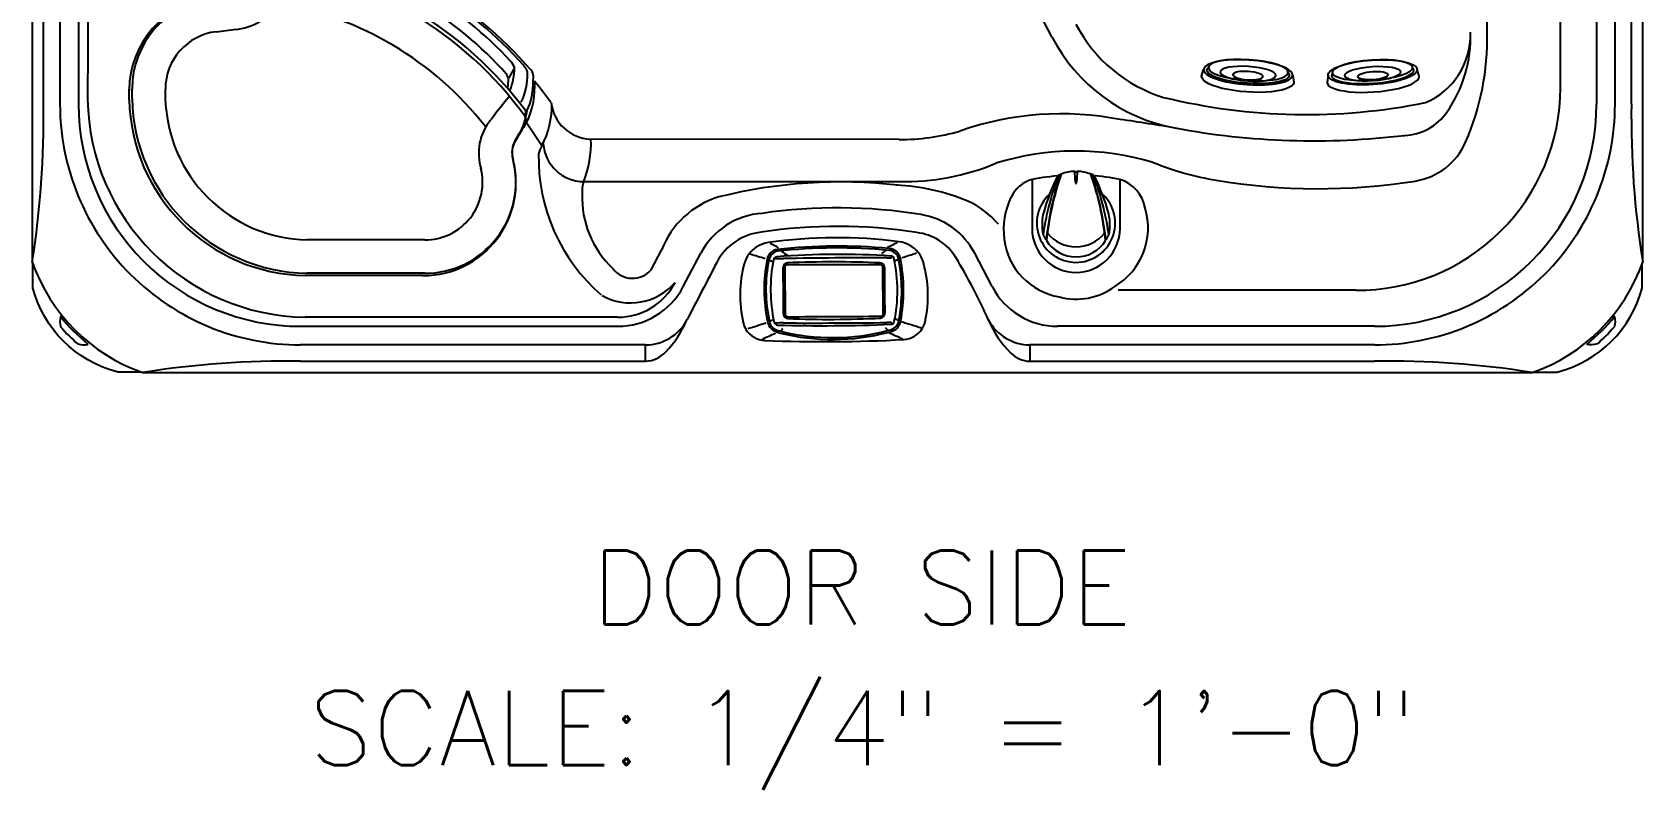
# Model space of a CAD drawing. Extents: x 943 to 1030, y 781 to 934.
# Drawn here: x 943.1 to 1030.1, y 780.6 to 821.5 of the extents above; entities that cross this region are included whole.
import ezdxf
from ezdxf.enums import TextEntityAlignment as Align

# ---------------------------------------------------------------- set-up
doc = ezdxf.new("R2010")
doc.units = 0
doc.header["$MEASUREMENT"] = 0
doc.layers.add('1', color=4, linetype='Continuous')
doc.layers.add('DIM', color=3, linetype='Continuous')
doc.styles.add('SIMPLEX', font='simplex')

# ---------------------------------------------------------------- blocks, each defined once
blk = doc.blocks.new('2014DV')
at = {"layer": '1', "color": 4, "linetype": 'Continuous'}
for p, q in [((-0.809, 2.634), (-0.83, 2.634)), ((0.809, 2.634), (0.83, 2.634))]:
    blk.add_line(p, q, dxfattribs=at)
at = {"layer": '1', "color": 3, "linetype": 'Continuous'}
for centre, radius, start, end in [((14.921, -2.715), 16.638, 161.20382, 173.77239), ((15.559, -2.872), 17.268, 161.35772, 173.54387), ((-18.175, 1.519), 18.155, 2.26488, 4.04802), ((19.002, 1.473), 18.984, 175.98773, 177.71702), ((-15.545, -2.869), 17.254, 6.45111, 18.6473), ((-14.924, -2.715), 16.638, 6.22761, 18.79618), ((15.772, -3.498), 17.797, 161.356, 166.75319), ((2.626, 0.937), 3.923, 154.9337, 161.356), ((0.36, 2.242), 0.394, 180.75921, 192.15364), ((0, 2.165), 0.0256, 192.15364, 347.84636), ((-0.347, 2.239), 0.38, 347.84636, 358.58178), ((-2.63, 0.937), 3.923, 18.644, 25.0663), ((-15.776, -3.498), 17.797, 13.24681, 18.644), ((10.632, -2.289), 12.517, 166.75319, 172.40827), ((-10.636, -2.289), 12.517, 7.59173, 13.24681), ((0, 0.708), 1.986, 218.95806, 321.35227)]:
    blk.add_arc(centre, radius, start, end, dxfattribs=at)
at = {"layer": '1', "color": 4, "linetype": 'Continuous'}
for centre, radius, start, end in [((-0.87, 2.535), 0.0857, 112.48684, 136.56996), ((-2.484, 6.434), 4.134, 292.48684, 293.57767), ((0.09, 0.193), 2.613, 93.40126, 109.99587), ((0, 2.823), 0.0684, 198.36573, 341.63427), ((-0.09, 0.193), 2.612, 70.00373, 86.60007), ((0.158, 0.886), 1.882, 66.63131, 69.20275), ((0.871, 2.548), 0.0736, 39.21025, 62.77984), ((13.837, -4.085), 16.275, 157.36772, 163.014), ((0.317, 1.551), 1.627, 140.14331, 157.36772), ((-0.321, 1.551), 1.627, 22.63228, 39.85669), ((-13.841, -4.085), 16.275, 16.986, 22.63228), ((0, 0), 2.119, 132.47921, 47.06814), ((0.698, -0.072), 2.536, 163.014, 192.84824), ((-0.702, -0.072), 2.536, 347.15176, 16.986), ((-0.268, 0.036), 1.65, 203.98618, 215.0096), ((0.264, 0.036), 1.65, 324.9904, 336.01382), ((0, 0.051), 1.877, 211.52152, 328.47848)]:
    blk.add_arc(centre, radius, start, end, dxfattribs=at)
blk = doc.blocks.new('2014VFL')
at = {"layer": '1', "color": 4, "linetype": 'Continuous'}
for centre, radius, start, end in [((-7.828, 2.332), 0.358, 83.31712, 150.68026), ((-10.401, -17.516), 20.372, 35.96889, 82.62581), ((226.788, -127.226), 268.369, 151.09146, 151.31097), ((-36.244, 14.502), 32.17, 334.33602, 338.00705), ((-7341.139, 60374.469), 60817.036, 276.9227358, 276.9237486), ((-9.878, 2.427), 1.489, 275.03006, 326.53591), ((-10.221, -4.075), 4.925, 96.923, 180), ((-9.784, 2.136), 2.992, 273.72195, 328.24341), ((-7341.139, 60374.469), 60818.836, 276.9227358, 276.9237486), ((-10.221, -4.075), 3.125, 96.923, 180), ((-12862.07, -4.202), 12846.924, 359.9983045, 0.0005652), ((-12862.07, -4.202), 12848.724, 359.9983045, 0.0005652), ((-5.512, -4.385), 9.636, 181.17126, 268.82879), ((-5.512, -4.385), 7.836, 181.17126, 268.82879), ((42.07, -34.578), 47.579, 140.7276, 142.64219), ((6.395, -7.533), 2.814, 140.09865, 197.93262), ((-239.328, 150.646), 291.137, 327.25698, 327.46001), ((5.789, -5.766), 0.367, 329.36955, 35.92134), ((6.857, -7.49), 1.469, 152.96431, 196.16099), ((0.668, -9.094), 4.925, 270, 14.04854), ((0.668, -9.094), 3.125, 270, 14.04854), ((-4.114, -101654760.001), 101654747.782, 89.99999730443, 90.00000089852), ((-4.114, -101654760.001), 101654745.982, 89.99999730443, 90.00000089852)]:
    blk.add_arc(centre, radius, start, end, dxfattribs=at)
at = {"layer": '1', "color": 3, "linetype": 'Continuous'}
blk.add_arc((-10.163, -17.114), 17.901, 38.08699, 80.47979, dxfattribs=at)
blk = doc.blocks.new('SHORT GRILL')
at = {"layer": '1', "color": 4, "linetype": 'Continuous'}
for centre, radius, start, end in [((-4.462, 0.354), 3.986, 115.39731, 147.5268), ((-5.957, 3.503), 0.5, 77.68022, 115.39731), ((-10.636, -17.921), 22.429, 40.97205, 77.68022), ((-7.602, 2.509), 0.181, 86.55721, 132.83255), ((-10.58, -17.805), 20.711, 36.85788, 81.70425), ((-3.511, -0.99), 4.269, 120.02958, 126.43562), ((-5.567, 2.549), 0.176, 95.35437, 117.62111), ((-5.488, 1.408), 1.319, 80.87345, 94.17554), ((-9.963, -16.735), 20.002, 41.77554, 76.45464), ((4.464, -3.799), 0.625, 12.00967, 38.53557), ((5.921, -3.542), 0.5, 0.45779, 40.97205), ((0.708, -3.546), 4.37, 352.20609, 358.36565), ((3.091, -3.984), 3.309, 329.17332, 353.68388), ((-0.445, -3.593), 6.866, 353.68388, 0.45779), ((5.84, -5.477), 0.18, 332.01579, 32.13508)]:
    blk.add_arc(centre, radius, start, end, dxfattribs=at)
at = {"layer": '1', "color": 3, "linetype": 'Continuous'}
for centre, radius, start, end in [((-4.138, 0.495), 3.696, 117.79663, 142.94882), ((-5.774, 3.597), 0.188, 94.77001, 117.79663), ((-5.655, 2.174), 1.616, 79.83883, 94.77001), ((-10.358, -17.408), 21.753, 41.56906, 76.74564), ((-3.672, 0.315), 3.366, 118.79334, 139.82722), ((8663.638, -5431.323), 10231.576, 147.9164281, 147.9197202), ((-5.19, 2.995), 0.289, 92.76077, 110.86782), ((-5.144, 2.03), 1.256, 77.64284, 92.76077), ((-10.045, -16.905), 20.814, 42.94554, 75.61643), ((21048.959, -11840.296), 24144.376, 150.6419152, 150.6433103), ((1.865, -3.043), 3.534, 339.29644, 359.23017), ((4.479, -3.387), 0.973, 19.67633, 42.94554), ((5.289, -3.089), 0.11, 359.23017, 15.90621), ((2.576, -3.428), 3.533, 334.59296, 1.14817), ((4.96, -3.735), 1.222, 23.73592, 38.47587), ((5.75, -3.388), 0.36, 4.81664, 23.73592)]:
    blk.add_arc(centre, radius, start, end, dxfattribs=at)
blk = doc.blocks.new('2014DJ4')
at = {"layer": '1', "color": 4, "linetype": 'Continuous'}
for p, q in [((-2.41, 1.063), (-2.495, 0.685)), ((2.495, 0.685), (2.41, 1.063))]:
    blk.add_line(p, q, dxfattribs=at)
at = {"layer": '1', "color": 3, "linetype": 'Continuous', "lineweight": 15}
for p, q in [((-2.145, 1.253), (-2.21, 1.111)), ((2.218, 1.094), (2.145, 1.253))]:
    blk.add_line(p, q, dxfattribs=at)
at = {"layer": '1', "color": 4, "linetype": 'Continuous'}
for centre, radius, start, end in [((-1.008, 0.486), 0.397, 21.89998, 51.63555), ((1.023, 0.474), 0.416, 129.00727, 157.33581)]:
    blk.add_arc(centre, radius, start, end, dxfattribs=at)
at = {"layer": '1', "color": 3, "linetype": 'Continuous'}
for centre, major_axis, ratio in [((0, 1.185), (-2.162, 0), 0.260629), ((0, 0.989), (1.51, 0), 0.258819)]:
    blk.add_ellipse(centre, major_axis=major_axis, ratio=ratio, dxfattribs=at)
at = {"layer": '1', "color": 4, "linetype": 'Continuous'}
for centre, major_axis, ratio in [((0, 1.063), (-2.41, 0), 0.275784), ((0, 0.886), (-0.812, 0), 0.276352)]:
    blk.add_ellipse(centre, major_axis=major_axis, ratio=ratio, dxfattribs=at)
at = {"layer": '1', "color": 3, "linetype": 'Continuous'}
blk.add_ellipse((0, 1.04), major_axis=(-2.228, -0.001), ratio=0.252987, start_param=6.154394, end_param=9.560892, dxfattribs=at)
at = {"layer": '1', "color": 4, "linetype": 'Continuous'}
blk.add_ellipse((0, 0.685), major_axis=(-2.495, 0), ratio=0.274041, start_param=6.159415, end_param=9.548548, dxfattribs=at)
blk = doc.blocks.new('2014CH')
at = {"layer": '1', "color": 3, "linetype": 'Continuous'}
for p, q in [((-2.503, -0.003), (-2.503, 0.096)), ((2.503, -0.003), (2.503, 0.095)), ((-2.652, -0.154), (-2.733, -0.155)), ((2.652, -0.152), (2.733, -0.152)), ((-2.635, -2.663), (-2.717, -2.664)), ((-2.483, -2.912), (-2.483, -2.812)), ((2.52, -2.784), (2.521, -2.884)), ((2.669, -2.633), (2.752, -2.633)), ((2.833, -3.226), (2.787, -3.228)), ((-2.908, -3.688), (-2.894, -3.692)), ((-2.883, -3.589), (-2.889, -3.588)), ((2.955, -3.648), (2.942, -3.652))]:
    blk.add_line(p, q, dxfattribs=at)
at = {"layer": '1', "color": 2, "linetype": 'Continuous'}
for p, q in [((-2.652, -0.154), (-2.635, -2.663)), ((2.669, -2.633), (2.652, -0.152))]:
    blk.add_line(p, q, dxfattribs=at)
at = {"layer": '1', "color": 4, "linetype": 'Continuous'}
for centre, radius, start, end in [((-3.327, -0.369), 1.575, 98.29053, 142.80095), ((0.166, -24.374), 25.833, 82.51033, 98.27938), ((3.328, -0.323), 1.575, 37.98355, 82.51033), ((1.55, -1.645), 6.613, 165.13287, 192.97786), ((-3.364, -0.341), 1.528, 142.80095, 165.13287), ((4.834, -1.337), 8.25, 168.8473, 192.35688), ((-3.068, 0.231), 0.194, 94.86163, 171.7817), ((0.296, -43.241), 43.796, 86.35052, 94.42769), ((3.072, 0.28), 0.187, 8.04254, 86.35083), ((-4.772, -1.4), 8.209, 348.34416, 11.99146), ((3.363, -0.296), 1.531, 15.68831, 37.98355), ((-1.522, -1.668), 6.605, 347.81065, 15.68831), ((-3.708, -2.857), 1.217, 192.97786, 211.47796), ((-3.023, -3.051), 0.209, 194.21982, 266.12466), ((-0.571, 82.671), 85.966, 268.3559, 272.42835), ((3.084, -3.033), 0.185, 266.20483, 352.29308), ((3.712, -2.787), 1.255, 273.01546, 328.8043), ((3.742, -2.805), 1.22, 328.8043, 347.81065), ((-3.675, -2.837), 1.255, 211.47796, 267.77156), ((-0.519, 75.424), 79.58, 267.69195, 273.09507)]:
    blk.add_arc(centre, radius, start, end, dxfattribs=at)
at = {"layer": '1', "color": 3, "linetype": 'Continuous'}
for centre, radius, start, end in [((-52.76, -97.216), 110.034, 63.10473, 63.37435), ((0.206, -29.198), 30.2, 84.70574, 96.21073), ((0.206, -29.198), 30.1, 84.70574, 96.21073), ((54.205, -96.729), 110.308, 117.40602, 117.71869), ((2.94, 0.206), 0.669, 11.27844, 84.98246), ((-76.911, -239.883), 251.108, 73.05212, 73.24422), ((4.49, -1.331), 8.255, 168.69256, 192.42473), ((4.49, -1.331), 8.155, 168.69256, 192.42473), ((-2.934, 0.153), 0.683, 100.69074, 168.69256), ((-2.934, 0.153), 0.583, 100.69074, 168.69256), ((-2.096, 2.832), 2.924, 241.80675, 245.70055), ((-2.887, 3.309), 2.984, 264.67843, 273.32133), ((-1.585, 2.236), 1.949, 230.73072, 242.32186), ((-2.494, -0.143), 0.24, 92.28425, 181.96489), ((2.056, -300.026), 300.394, 89.84509, 90.90918), ((-0.007, -54.904), 55.056, 87.38721, 92.5986), ((2.492, -0.145), 0.241, 358.41473, 87.38721), ((1.583, 2.157), 1.852, 302.86131, 311.59861), ((2.93, 1.654), 1.288, 267.43294, 279.52158), ((2.94, 0.206), 0.569, 11.27844, 84.98246), ((2.167, 2.616), 2.655, 295.48829, 299.61542), ((-5.094, -1.396), 8.761, 349.19109, 11.27844), ((-5.094, -1.396), 8.861, 349.19109, 11.27844), ((80.951, -241.232), 253.652, 107.54956, 107.73646), ((-1046.657, -7.907), 1043.953, 0.287767, 0.425637), ((1056.566, 6.593), 1053.855, 180.366683, 180.501555), ((-108.997, 318.169), 338.131, 287.97679, 288.15098), ((-2.863, -2.951), 0.725, 192.42473, 254.47243), ((-2.863, -2.951), 0.625, 192.42473, 254.47243), ((-2.358, -4.664), 1.931, 119.46831, 124.93715), ((-2.855, -6.127), 2.984, 87.29426, 95.93716), ((-1.832, -4.566), 1.435, 129.8495, 136.34189), ((-2.474, -2.669), 0.243, 178.74851, 268.04054), ((-1.171, 297.244), 300.394, 269.70641, 270.7705), ((-0.302, 54.997), 57.95, 267.84363, 272.79296), ((2.511, -2.643), 0.241, 272.59606, 2.4535), ((1.87, -4.526), 1.441, 43.41001, 50.48083), ((2.944, -4.409), 1.288, 81.09401, 93.18265), ((2.328, -1.202), 2.426, 283.83171, 290.53822), ((2.914, -2.925), 0.608, 295.38721, 349.19109), ((2.914, -2.925), 0.708, 295.38721, 349.19109), ((2.399, -4.64), 1.949, 56.0866, 61.0999), ((105.791, 323.771), 342.43, 252.641, 252.836), ((-46.374, 90.352), 103.503, 294.24528, 294.68057), ((-2.029, 0.051), 3.841, 254.47243, 256.87424), ((-2.029, 0.051), 3.741, 254.47243, 256.87424), ((-0.055, 7.772), 11.81, 256.05623, 284.64972), ((-0.055, 7.772), 11.71, 256.05623, 284.64972), ((2.328, -1.202), 2.526, 283.83171, 290.53822), ((72.062, 147.616), 166.312, 245.45774, 245.7422)]:
    blk.add_arc(centre, radius, start, end, dxfattribs=at)
at = {"layer": '1', "color": 2, "linetype": 'Continuous'}
for centre, radius, start, end in [((-0.072, -957.729), 957.729, 89.845994, 90.14542), ((-2.502, -0.153), 0.15, 90.26442, 180.39476), ((2.502, -0.153), 0.15, 0.39473, 89.72391), ((-2.485, -2.662), 0.15, 180.3945, 270.44191), ((-37.408, 6738.683), 6741.585, 270.2968204, 270.3393484), ((2.519, -2.634), 0.15, 270.60913, 0.39469)]:
    blk.add_arc(centre, radius, start, end, dxfattribs=at)
blk = doc.blocks.new('2018 ARA NXT')
at = {"layer": '1', "color": 3, "linetype": 'Continuous'}
for p, q in [((0.581, 14.459), (0.581, 43.459)), ((1.467, 43.459), (1.467, 14.459)), ((2.467, 43.459), (2.467, 14.459)), ((84.467, 43.459), (84.467, 14.459)), ((85.467, 14.459), (85.467, 43.459)), ((86.354, 14.459), (86.354, 43.459)), ((78.554, 18.314), (78.713, 28.462)), ((55.049, 18.095), (53.705, 20.66)), ((5.208, 15.219), (5.149, 15.219)), ((5.208, 14.712), (5.208, 15.219)), ((5.208, 14.712), (5.149, 14.712)), ((26.575, 13.267), (26.574, 13.265)), ((26.575, 13.268), (26.575, 13.267)), ((27.502, 12.209), (26.671, 13.449)), ((26.261, 12.788), (26.257, 12.78)), ((29.763, 10.274), (46.806, 10.274)), ((35.134, 4.602), (36.079, 6.405)), ((51.824, 4.602), (50.879, 6.405)), ((21.097, 5.2), (14.721, 5.2)), ((21.097, 5.141), (21.097, 5.2)), ((14.467, 2.459), (31.592, 2.459)), ((72.467, 2.459), (55.367, 2.459)), ((33.104, 1.459), (14.467, 1.459)), ((33.104, 0.573), (33.104, 1.459)), ((72.467, 1.459), (53.854, 1.459)), ((53.854, 1.459), (53.854, 0.573)), ((14.467, 0.573), (14.466, 0.573)), ((14.467, 0.573), (33.104, 0.573)), ((53.854, 0.573), (72.467, 0.573))]:
    blk.add_line(p, q, dxfattribs=at)
at = {"layer": '1', "color": 2, "linetype": 'Continuous'}
for p, q in [((3.033, 27.694), (2.958, 14.712)), ((46.806, 12.54), (30.152, 12.561)), ((53.978, 10.393), (53.978, 7.739)), ((58.728, 7.739), (58.728, 10.393)), ((33.408, 5.507), (33.962, 6.566)), ((63.95, 4.409), (58.633, 4.409)), ((71.462, 4.409), (63.95, 4.409)), ((31.592, 2.95), (14.721, 2.95))]:
    blk.add_line(p, q, dxfattribs=at)
at = {"layer": '1', "color": 4, "linetype": 'Continuous'}
for points in [[(-0.033, 5.931, 0.227781), (5.939, -0.041), (80.996, -0.041, 0.227781), (86.967, 5.931), (86.967, 80.988, 0.227781), (80.996, 86.959), (5.939, 86.959, 0.227781), (-0.033, 80.988)], [(2.992, 1.487, -0.052002), (1.495, 2.984, 0.145561), (1.519, 2.421, 0.041549), (2.434, 1.507, 0.138511)], [(83.943, 1.487, 0.052002), (85.44, 2.984, -0.145561), (85.416, 2.421, -0.041549), (84.501, 1.507, -0.138511)]]:
    blk.add_lwpolyline(points, format="xyb", close=True, dxfattribs=at)
for points in [[(5.848, -0.008), (4.599, -0.008, -0.06455), (4.536, 0, -0.269989), (0.008, 4.526, -0.064627), (0, 4.59), (0, 5.84)], [(81.087, -0.008), (82.336, -0.008, 0.06455), (82.399, 0, 0.269989), (86.927, 4.526, 0.064627), (86.935, 4.59), (86.935, 5.84)]]:
    blk.add_lwpolyline(points, format="xyb", dxfattribs=at)
at = {"layer": '1', "color": 3}
for centre, radius, start, end in [((10.209, 15.219), 5, 96.92553, 179.99747), ((63.389, 22.397), 7.917, 207.21063, 253.08072), ((73.638, 18.238), 4.029, 293.40065, 0.57453), ((64.753, 17.952), 13.806, 336.33116, 1.50264), ((63.407, 22.423), 9.412, 207.37431, 259.50951), ((22.775, 15.362), 4.34, 333.85314, 4.70349), ((68.796, 46.465), 32.569, 256.30533, 281.40927), ((14.917, 14.909), 9.711, 181.15866, 268.84134), ((22.201, 14.844), 4.56, 333.20971, 350.74513), ((23.505, 14.335), 4.527, 331.90454, 1.99211), ((39.301, 4.947), 15.226, 146.05168, 150.6148), ((27.068, 11.836), 1.186, 150.6148, 195.26623), ((28.502, 11.537), 1.204, 146.43662, 168.92516), ((29.766, 12.47), 2.196, 183.72774, 269.90722), ((24.216, 12.395), 5.938, 339.0682, 1.59952), ((74.104, 13.853), 3.596, 279.02838, 336.33116), ((21.095, 10.205), 5.005, 270.02745, 15.26623), ((37.18, 11.588), 9.861, 178.94773, 228.93044), ((56.353, -2.58), 14.502, 73.27889, 107.36429), ((47.068, 23.181), 12.909, 268.83826, 292.5803), ((56.353, -1.933), 12.553, 93.80881, 100.90569), ((56.353, -1.933), 12.553, 79.09431, 86.20335), ((66.636, 26.482), 16.358, 248.06288, 260.43963), ((30.981, 9.786), 1.313, 158.15575, 187.70265), ((54.467, 8.661), 1.8, 105.75869, 154.65579), ((58.116, 8.484), 2.005, 10.096, 72.2417), ((69.446, 43.166), 33.277, 260.43963, 279.02838), ((43.479, -19.622), 28.476, 80.90389, 98.23645), ((56.574, 7.663), 4.132, 154.65579, 187.03275), ((56.562, 7.777), 3.683, 300.71567, 16.69956), ((39.672, 4.505), 4.064, 93.84868, 152.13118), ((43.479, -19.609), 27.464, 81.05853, 98.6631), ((47.336, 4.548), 4, 27.6602, 80.72823), ((39.662, 4.499), 3.058, 96.00926, 152.48031), ((47.438, 4.709), 2.829, 31.30228, 83.71237), ((56.043, 7.597), 3.597, 187.03275, 260.55419), ((23.738, -9.702), 30.565, 24.13538, 31.30228), ((2889.219, -1480.13), 3216.172, 152.480313, 152.54238), ((32.287, 6.91), 3.185, 241.13738, 319.23573), ((31.591, 6.459), 4, 270.00029, 332.34101), ((55.367, 6.459), 4, 207.66032, 269.99856), ((56.369, 7.415), 3.488, 254.7699, 306.49996), ((33.098, 3.988), 2.528, 270.12283, 332.54238), ((30.027, 5.029), 5.743, 316.64502, 337.17682), ((56.754, 4.938), 5.55, 202.60314, 224.70142), ((53.863, 3.989), 2.53, 208.13604, 269.8143), ((33.005, 2.218), 1.648, 273.45139, 316.64502), ((53.915, 2.129), 1.557, 224.70142, 267.7524)]:
    blk.add_arc(centre, radius, start, end, dxfattribs=at)
at = {"layer": '1', "color": 2, "linetype": 'Continuous'}
for centre, radius, start, end in [((-3804.453, 19.309), 3886.971, 359.941514, 0.022545), ((70.563, 18.089), 7.103, 325.04627, 2.01861), ((-144.793, -115.565), 216.293, 36.97477, 37.36042), ((71.572, 15.353), 10.945, 269.42547, 359.94151), ((14.916, 14.908), 11.959, 180.93629, 269.06356), ((30.213, 14.785), 2.224, 186.6493, 267.48891), ((55.55, -2.506), 16.442, 78.85612, 109.41588), ((73.977, 15.703), 2.937, 272.42145, 325.04627), ((49.091, -58.09), 72.361, 79.87105, 82.34637), ((69.214, 53.783), 41.305, 259.50951, 276.79489), ((46.787, 24.559), 12.019, 270.09197, 285.92563), ((34.894, 9.397), 5.218, 177.66147, 226.93464), ((43.641, -17.004), 27.258, 83.49467, 103.99485), ((45.982, -1.924), 12.03, 67.8722, 86.80107), ((38.447, 4.852), 4.801, 106.92647, 159.08889), ((48.524, 4.872), 4.781, 40.33638, 65.41605), ((56.353, 7.748), 2.375, 180.21822, 359.78178), ((32.4, 6.387), 1.337, 216.89346, 318.85388), ((31.597, 6.44), 3.491, 269.918, 332.57547)]:
    blk.add_arc(centre, radius, start, end, dxfattribs=at)
at = {"layer": '1', "color": 3, "linetype": 'Continuous'}
for centre, radius, start, end in [((-50.666, 13.861), 51.251, 351.09887, 0.66899), ((14.467, 14.459), 13, 179.99983, 270.00017), ((14.467, 14.459), 12, 179.99991, 270.00009), ((72.468, 14.459), 13, 269.99983, 0.00017), ((72.468, 14.459), 12, 269.99991, 0.00009), ((135.385, 13.701), 49.037, 179.11445, 189.11773), ((13.612, -47.106), 47.687, 88.97251, 99.25967), ((73.323, -47.106), 47.687, 80.74033, 91.02749)]:
    blk.add_arc(centre, radius, start, end, dxfattribs=at)
at = {"layer": '1', "color": 1, "rotation": 359.8974821745912}
blk.add_blockref('SHORT GRILL', (20.624, 19.51), dxfattribs=at)
at = {"layer": '1', "color": 1, "linetype": 'Continuous'}
for name, p in [('2014VFL', (20.505, 19.342)), ('2014DV', (56.352, 8.032)), ('2014CH', (43.269, 5.788))]:
    blk.add_blockref(name, p, dxfattribs=at)
at = {"layer": '1', "color": 1, "linetype": 'Continuous', "xscale": -1, "rotation": 356.1339679860392}
blk.add_blockref('2014DJ4', (65.579, 15.111), dxfattribs=at)
at = {"layer": '1', "color": 1, "linetype": 'Continuous', "rotation": 3.866032013960837}
blk.add_blockref('2014DJ4', (72.445, 15.111), dxfattribs=at)

msp = doc.modelspace()

# ---------------------------------------------------------------- block references
at = {"layer": '1'}
msp.add_blockref('2018 ARA NXT', (943.169, 803.174), dxfattribs=at)

# ---------------------------------------------------------------- texts
at = {"layer": 'DIM', "style": 'SIMPLEX'}
for s, p in [('DOOR SIDE', (987.937, 789.536)), ('SCALE: 1/4" = 1\'-0"', (988.009, 781.943))]:
    msp.add_text(s, height=4, dxfattribs=at).set_placement(p, align=Align.CENTER)

doc.saveas('drawing.dxf')
